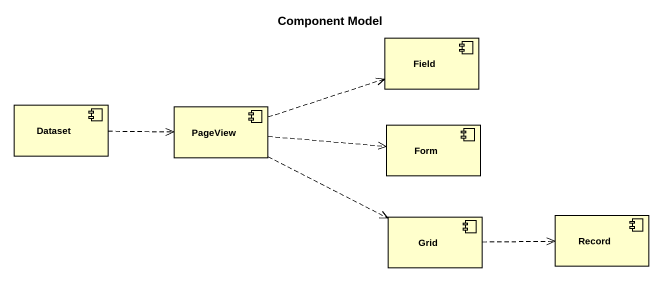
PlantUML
@startuml
title Component Model
component Field
component Dataset
component PageView
component Form
component Grid
component "Record" as Record_
Dataset .right.> PageView
PageView .right.> Field
PageView .right.> Form
PageView .right.> Grid
Grid .right.> Record_
@enduml
